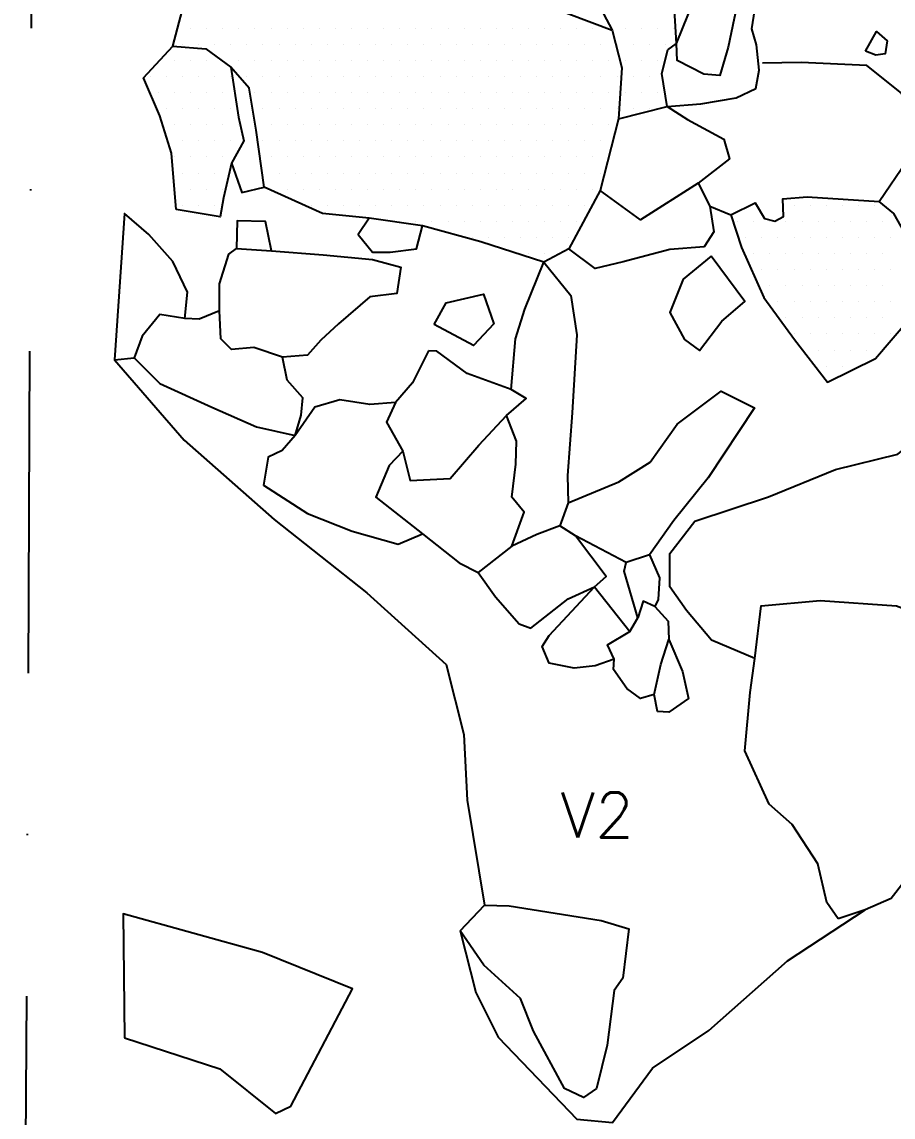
# Model space of a CAD drawing. Header units: metres. Extents: x -1494 to -1229, y -1520 to -1042.
# Drawn here: x -1494.4 to -1426.7, y -1332.1 to -1247 of the extents above; entities that cross this region are included whole.
import ezdxf

# ---------------------------------------------------------------- set-up
doc = ezdxf.new("R2010")
doc.units = ezdxf.units.M
doc.header["$LTSCALE"] = 25
doc.header["$MEASUREMENT"] = 0
doc.linetypes.add('STRICHPUNKTX2', pattern=[2, 1, -0.5, 0, -0.5])
doc.layers.get('0').update_dxf_attribs({"linetype": 'CONTINUOUS'})
for name, color, linetype in [('BEFUND', 1, 'CONTINUOUS'), ('BEFUNDSCHRAFF', 1, 'CONTINUOUS'), ('GRABUNGSGRENZE', 3, 'STRICHPUNKTX2'), ('STEINE', 4, 'CONTINUOUS'), ('STEINESCHRAFF', 4, 'CONTINUOUS')]:
    doc.layers.add(name, color=color, linetype=linetype)
doc.styles.get("Standard").update_dxf_attribs({"font": 'txt.shx'})

# ---------------------------------------------------------------- blocks, each defined once
blk = doc.blocks.new('*X3')
at = {"color": 0}
for p, q in [((-1481.25, -1247.5), (-1481.25, -1247.5)), ((-1480, -1247.5), (-1480, -1247.5)), ((-1478.75, -1247.5), (-1478.75, -1247.5)), ((-1477.5, -1247.5), (-1477.5, -1247.5)), ((-1476.25, -1247.5), (-1476.25, -1247.5)), ((-1475, -1247.5), (-1475, -1247.5)), ((-1473.75, -1247.5), (-1473.75, -1247.5)), ((-1472.5, -1247.5), (-1472.5, -1247.5)), ((-1471.25, -1247.5), (-1471.25, -1247.5)), ((-1470, -1247.5), (-1470, -1247.5)), ((-1468.75, -1247.5), (-1468.75, -1247.5)), ((-1467.5, -1247.5), (-1467.5, -1247.5)), ((-1466.25, -1247.5), (-1466.25, -1247.5)), ((-1465, -1247.5), (-1465, -1247.5)), ((-1463.75, -1247.5), (-1463.75, -1247.5)), ((-1462.5, -1247.5), (-1462.5, -1247.5)), ((-1461.25, -1247.5), (-1461.25, -1247.5)), ((-1460, -1247.5), (-1460, -1247.5)), ((-1458.75, -1247.5), (-1458.75, -1247.5)), ((-1457.5, -1247.5), (-1457.5, -1247.5)), ((-1456.25, -1247.5), (-1456.25, -1247.5)), ((-1455, -1247.5), (-1455, -1247.5)), ((-1453.75, -1247.5), (-1453.75, -1247.5)), ((-1452.5, -1247.5), (-1452.5, -1247.5)), ((-1451.25, -1247.5), (-1451.25, -1247.5)), ((-1450, -1247.5), (-1450, -1247.5)), ((-1447.5, -1247.5), (-1447.5, -1247.5)), ((-1446.25, -1247.5), (-1446.25, -1247.5)), ((-1445, -1247.5), (-1445, -1247.5)), ((-1443.75, -1247.5), (-1443.75, -1247.5)), ((-1481.875, -1248.75), (-1481.875, -1248.75)), ((-1480.625, -1248.75), (-1480.625, -1248.75)), ((-1479.375, -1248.75), (-1479.375, -1248.75)), ((-1478.125, -1248.75), (-1478.125, -1248.75)), ((-1476.875, -1248.75), (-1476.875, -1248.75)), ((-1475.625, -1248.75), (-1475.625, -1248.75)), ((-1474.375, -1248.75), (-1474.375, -1248.75)), ((-1473.125, -1248.75), (-1473.125, -1248.75)), ((-1471.875, -1248.75), (-1471.875, -1248.75)), ((-1470.625, -1248.75), (-1470.625, -1248.75)), ((-1469.375, -1248.75), (-1469.375, -1248.75)), ((-1468.125, -1248.75), (-1468.125, -1248.75)), ((-1466.875, -1248.75), (-1466.875, -1248.75)), ((-1465.625, -1248.75), (-1465.625, -1248.75)), ((-1464.375, -1248.75), (-1464.375, -1248.75)), ((-1463.125, -1248.75), (-1463.125, -1248.75)), ((-1461.875, -1248.75), (-1461.875, -1248.75)), ((-1460.625, -1248.75), (-1460.625, -1248.75)), ((-1459.375, -1248.75), (-1459.375, -1248.75)), ((-1458.125, -1248.75), (-1458.125, -1248.75)), ((-1456.875, -1248.75), (-1456.875, -1248.75)), ((-1455.625, -1248.75), (-1455.625, -1248.75)), ((-1454.375, -1248.75), (-1454.375, -1248.75)), ((-1453.125, -1248.75), (-1453.125, -1248.75)), ((-1451.875, -1248.75), (-1451.875, -1248.75)), ((-1450.625, -1248.75), (-1450.625, -1248.75)), ((-1449.375, -1248.75), (-1449.375, -1248.75)), ((-1448.125, -1248.75), (-1448.125, -1248.75)), ((-1446.875, -1248.75), (-1446.875, -1248.75)), ((-1445.625, -1248.75), (-1445.625, -1248.75)), ((-1444.375, -1248.75), (-1444.375, -1248.75)), ((-1482.5, -1250), (-1482.5, -1250)), ((-1481.25, -1250), (-1481.25, -1250)), ((-1480, -1250), (-1480, -1250)), ((-1478.75, -1250), (-1478.75, -1250)), ((-1477.5, -1250), (-1477.5, -1250)), ((-1476.25, -1250), (-1476.25, -1250)), ((-1475, -1250), (-1475, -1250)), ((-1473.75, -1250), (-1473.75, -1250)), ((-1472.5, -1250), (-1472.5, -1250)), ((-1471.25, -1250), (-1471.25, -1250)), ((-1470, -1250), (-1470, -1250)), ((-1468.75, -1250), (-1468.75, -1250)), ((-1467.5, -1250), (-1467.5, -1250)), ((-1466.25, -1250), (-1466.25, -1250)), ((-1465, -1250), (-1465, -1250)), ((-1463.75, -1250), (-1463.75, -1250)), ((-1462.5, -1250), (-1462.5, -1250)), ((-1461.25, -1250), (-1461.25, -1250)), ((-1460, -1250), (-1460, -1250)), ((-1458.75, -1250), (-1458.75, -1250)), ((-1457.5, -1250), (-1457.5, -1250)), ((-1456.25, -1250), (-1456.25, -1250)), ((-1455, -1250), (-1455, -1250)), ((-1453.75, -1250), (-1453.75, -1250)), ((-1452.5, -1250), (-1452.5, -1250)), ((-1451.25, -1250), (-1451.25, -1250)), ((-1450, -1250), (-1450, -1250)), ((-1448.75, -1250), (-1448.75, -1250)), ((-1447.5, -1250), (-1447.5, -1250)), ((-1446.25, -1250), (-1446.25, -1250)), ((-1445, -1250), (-1445, -1250)), ((-1484.375, -1251.25), (-1484.375, -1251.25)), ((-1483.125, -1251.25), (-1483.125, -1251.25)), ((-1481.875, -1251.25), (-1481.875, -1251.25)), ((-1480.625, -1251.25), (-1480.625, -1251.25)), ((-1479.375, -1251.25), (-1479.375, -1251.25)), ((-1478.125, -1251.25), (-1478.125, -1251.25)), ((-1476.875, -1251.25), (-1476.875, -1251.25)), ((-1475.625, -1251.25), (-1475.625, -1251.25)), ((-1474.375, -1251.25), (-1474.375, -1251.25)), ((-1473.125, -1251.25), (-1473.125, -1251.25)), ((-1471.875, -1251.25), (-1471.875, -1251.25)), ((-1470.625, -1251.25), (-1470.625, -1251.25)), ((-1469.375, -1251.25), (-1469.375, -1251.25)), ((-1468.125, -1251.25), (-1468.125, -1251.25)), ((-1466.875, -1251.25), (-1466.875, -1251.25)), ((-1465.625, -1251.25), (-1465.625, -1251.25)), ((-1464.375, -1251.25), (-1464.375, -1251.25)), ((-1463.125, -1251.25), (-1463.125, -1251.25)), ((-1461.875, -1251.25), (-1461.875, -1251.25)), ((-1460.625, -1251.25), (-1460.625, -1251.25)), ((-1459.375, -1251.25), (-1459.375, -1251.25)), ((-1458.125, -1251.25), (-1458.125, -1251.25)), ((-1456.875, -1251.25), (-1456.875, -1251.25)), ((-1455.625, -1251.25), (-1455.625, -1251.25)), ((-1454.375, -1251.25), (-1454.375, -1251.25)), ((-1453.125, -1251.25), (-1453.125, -1251.25)), ((-1451.875, -1251.25), (-1451.875, -1251.25)), ((-1450.625, -1251.25), (-1450.625, -1251.25)), ((-1449.375, -1251.25), (-1449.375, -1251.25)), ((-1448.125, -1251.25), (-1448.125, -1251.25)), ((-1446.875, -1251.25), (-1446.875, -1251.25)), ((-1445.625, -1251.25), (-1445.625, -1251.25)), ((-1483.75, -1252.5), (-1483.75, -1252.5)), ((-1482.5, -1252.5), (-1482.5, -1252.5)), ((-1481.25, -1252.5), (-1481.25, -1252.5)), ((-1480, -1252.5), (-1480, -1252.5)), ((-1478.75, -1252.5), (-1478.75, -1252.5)), ((-1476.25, -1252.5), (-1476.25, -1252.5)), ((-1475, -1252.5), (-1475, -1252.5)), ((-1473.75, -1252.5), (-1473.75, -1252.5)), ((-1472.5, -1252.5), (-1472.5, -1252.5)), ((-1471.25, -1252.5), (-1471.25, -1252.5)), ((-1470, -1252.5), (-1470, -1252.5)), ((-1468.75, -1252.5), (-1468.75, -1252.5)), ((-1467.5, -1252.5), (-1467.5, -1252.5)), ((-1466.25, -1252.5), (-1466.25, -1252.5)), ((-1465, -1252.5), (-1465, -1252.5)), ((-1463.75, -1252.5), (-1463.75, -1252.5)), ((-1462.5, -1252.5), (-1462.5, -1252.5)), ((-1461.25, -1252.5), (-1461.25, -1252.5)), ((-1460, -1252.5), (-1460, -1252.5)), ((-1458.75, -1252.5), (-1458.75, -1252.5)), ((-1457.5, -1252.5), (-1457.5, -1252.5)), ((-1456.25, -1252.5), (-1456.25, -1252.5)), ((-1455, -1252.5), (-1455, -1252.5)), ((-1453.75, -1252.5), (-1453.75, -1252.5)), ((-1452.5, -1252.5), (-1452.5, -1252.5)), ((-1451.25, -1252.5), (-1451.25, -1252.5)), ((-1450, -1252.5), (-1450, -1252.5)), ((-1448.75, -1252.5), (-1448.75, -1252.5)), ((-1447.5, -1252.5), (-1447.5, -1252.5)), ((-1446.25, -1252.5), (-1446.25, -1252.5)), ((-1445, -1252.5), (-1445, -1252.5)), ((-1483.125, -1253.75), (-1483.125, -1253.75)), ((-1481.875, -1253.75), (-1481.875, -1253.75)), ((-1480.625, -1253.75), (-1480.625, -1253.75)), ((-1479.375, -1253.75), (-1479.375, -1253.75)), ((-1478.125, -1253.75), (-1478.125, -1253.75)), ((-1475.625, -1253.75), (-1475.625, -1253.75)), ((-1474.375, -1253.75), (-1474.375, -1253.75)), ((-1473.125, -1253.75), (-1473.125, -1253.75)), ((-1471.875, -1253.75), (-1471.875, -1253.75)), ((-1470.625, -1253.75), (-1470.625, -1253.75)), ((-1469.375, -1253.75), (-1469.375, -1253.75)), ((-1468.125, -1253.75), (-1468.125, -1253.75)), ((-1466.875, -1253.75), (-1466.875, -1253.75)), ((-1465.625, -1253.75), (-1465.625, -1253.75)), ((-1464.375, -1253.75), (-1464.375, -1253.75)), ((-1463.125, -1253.75), (-1463.125, -1253.75)), ((-1461.875, -1253.75), (-1461.875, -1253.75)), ((-1460.625, -1253.75), (-1460.625, -1253.75)), ((-1459.375, -1253.75), (-1459.375, -1253.75)), ((-1458.125, -1253.75), (-1458.125, -1253.75)), ((-1456.875, -1253.75), (-1456.875, -1253.75)), ((-1455.625, -1253.75), (-1455.625, -1253.75)), ((-1454.375, -1253.75), (-1454.375, -1253.75)), ((-1453.125, -1253.75), (-1453.125, -1253.75)), ((-1451.875, -1253.75), (-1451.875, -1253.75)), ((-1450.625, -1253.75), (-1450.625, -1253.75)), ((-1449.375, -1253.75), (-1449.375, -1253.75)), ((-1448.125, -1253.75), (-1448.125, -1253.75)), ((-1446.875, -1253.75), (-1446.875, -1253.75)), ((-1445.625, -1253.75), (-1445.625, -1253.75)), ((-1482.5, -1255), (-1482.5, -1255)), ((-1481.25, -1255), (-1481.25, -1255)), ((-1480, -1255), (-1480, -1255)), ((-1478.75, -1255), (-1478.75, -1255)), ((-1477.5, -1255), (-1477.5, -1255)), ((-1475, -1255), (-1475, -1255)), ((-1473.75, -1255), (-1473.75, -1255)), ((-1472.5, -1255), (-1472.5, -1255)), ((-1471.25, -1255), (-1471.25, -1255)), ((-1470, -1255), (-1470, -1255)), ((-1468.75, -1255), (-1468.75, -1255)), ((-1467.5, -1255), (-1467.5, -1255)), ((-1466.25, -1255), (-1466.25, -1255)), ((-1465, -1255), (-1465, -1255)), ((-1463.75, -1255), (-1463.75, -1255)), ((-1462.5, -1255), (-1462.5, -1255)), ((-1461.25, -1255), (-1461.25, -1255)), ((-1460, -1255), (-1460, -1255)), ((-1458.75, -1255), (-1458.75, -1255)), ((-1457.5, -1255), (-1457.5, -1255)), ((-1456.25, -1255), (-1456.25, -1255)), ((-1455, -1255), (-1455, -1255)), ((-1453.75, -1255), (-1453.75, -1255)), ((-1452.5, -1255), (-1452.5, -1255)), ((-1451.25, -1255), (-1451.25, -1255)), ((-1450, -1255), (-1450, -1255)), ((-1448.75, -1255), (-1448.75, -1255)), ((-1481.875, -1256.25), (-1481.875, -1256.25)), ((-1480.625, -1256.25), (-1480.625, -1256.25)), ((-1479.375, -1256.25), (-1479.375, -1256.25)), ((-1478.125, -1256.25), (-1478.125, -1256.25)), ((-1475.625, -1256.25), (-1475.625, -1256.25)), ((-1474.375, -1256.25), (-1474.375, -1256.25)), ((-1473.125, -1256.25), (-1473.125, -1256.25)), ((-1471.875, -1256.25), (-1471.875, -1256.25)), ((-1470.625, -1256.25), (-1470.625, -1256.25)), ((-1469.375, -1256.25), (-1469.375, -1256.25)), ((-1468.125, -1256.25), (-1468.125, -1256.25)), ((-1466.875, -1256.25), (-1466.875, -1256.25)), ((-1465.625, -1256.25), (-1465.625, -1256.25)), ((-1464.375, -1256.25), (-1464.375, -1256.25)), ((-1463.125, -1256.25), (-1463.125, -1256.25)), ((-1461.875, -1256.25), (-1461.875, -1256.25)), ((-1460.625, -1256.25), (-1460.625, -1256.25)), ((-1459.375, -1256.25), (-1459.375, -1256.25)), ((-1458.125, -1256.25), (-1458.125, -1256.25)), ((-1456.875, -1256.25), (-1456.875, -1256.25)), ((-1455.625, -1256.25), (-1455.625, -1256.25)), ((-1454.375, -1256.25), (-1454.375, -1256.25)), ((-1453.125, -1256.25), (-1453.125, -1256.25)), ((-1451.875, -1256.25), (-1451.875, -1256.25)), ((-1450.625, -1256.25), (-1450.625, -1256.25)), ((-1449.375, -1256.25), (-1449.375, -1256.25)), ((-1482.5, -1257.5), (-1482.5, -1257.5)), ((-1481.25, -1257.5), (-1481.25, -1257.5)), ((-1480, -1257.5), (-1480, -1257.5)), ((-1478.75, -1257.5), (-1478.75, -1257.5)), ((-1475, -1257.5), (-1475, -1257.5)), ((-1473.75, -1257.5), (-1473.75, -1257.5)), ((-1472.5, -1257.5), (-1472.5, -1257.5)), ((-1471.25, -1257.5), (-1471.25, -1257.5)), ((-1470, -1257.5), (-1470, -1257.5)), ((-1468.75, -1257.5), (-1468.75, -1257.5)), ((-1467.5, -1257.5), (-1467.5, -1257.5)), ((-1466.25, -1257.5), (-1466.25, -1257.5)), ((-1465, -1257.5), (-1465, -1257.5)), ((-1463.75, -1257.5), (-1463.75, -1257.5)), ((-1462.5, -1257.5), (-1462.5, -1257.5)), ((-1461.25, -1257.5), (-1461.25, -1257.5)), ((-1460, -1257.5), (-1460, -1257.5)), ((-1458.75, -1257.5), (-1458.75, -1257.5)), ((-1457.5, -1257.5), (-1457.5, -1257.5)), ((-1456.25, -1257.5), (-1456.25, -1257.5)), ((-1455, -1257.5), (-1455, -1257.5)), ((-1453.75, -1257.5), (-1453.75, -1257.5)), ((-1452.5, -1257.5), (-1452.5, -1257.5)), ((-1451.25, -1257.5), (-1451.25, -1257.5)), ((-1450, -1257.5), (-1450, -1257.5)), ((-1481.875, -1258.75), (-1481.875, -1258.75)), ((-1480.625, -1258.75), (-1480.625, -1258.75)), ((-1479.375, -1258.75), (-1479.375, -1258.75)), ((-1475.625, -1258.75), (-1475.625, -1258.75)), ((-1474.375, -1258.75), (-1474.375, -1258.75)), ((-1473.125, -1258.75), (-1473.125, -1258.75)), ((-1471.875, -1258.75), (-1471.875, -1258.75)), ((-1470.625, -1258.75), (-1470.625, -1258.75)), ((-1469.375, -1258.75), (-1469.375, -1258.75)), ((-1468.125, -1258.75), (-1468.125, -1258.75)), ((-1466.875, -1258.75), (-1466.875, -1258.75)), ((-1465.625, -1258.75), (-1465.625, -1258.75)), ((-1464.375, -1258.75), (-1464.375, -1258.75)), ((-1463.125, -1258.75), (-1463.125, -1258.75)), ((-1461.875, -1258.75), (-1461.875, -1258.75)), ((-1460.625, -1258.75), (-1460.625, -1258.75)), ((-1459.375, -1258.75), (-1459.375, -1258.75)), ((-1458.125, -1258.75), (-1458.125, -1258.75)), ((-1456.875, -1258.75), (-1456.875, -1258.75)), ((-1455.625, -1258.75), (-1455.625, -1258.75)), ((-1454.375, -1258.75), (-1454.375, -1258.75)), ((-1453.125, -1258.75), (-1453.125, -1258.75)), ((-1451.875, -1258.75), (-1451.875, -1258.75)), ((-1450.625, -1258.75), (-1450.625, -1258.75)), ((-1449.375, -1258.75), (-1449.375, -1258.75)), ((-1481.25, -1260), (-1481.25, -1260)), ((-1480, -1260), (-1480, -1260)), ((-1478.75, -1260), (-1478.75, -1260)), ((-1475, -1260), (-1475, -1260)), ((-1473.75, -1260), (-1473.75, -1260)), ((-1472.5, -1260), (-1472.5, -1260)), ((-1471.25, -1260), (-1471.25, -1260)), ((-1470, -1260), (-1470, -1260)), ((-1468.75, -1260), (-1468.75, -1260)), ((-1467.5, -1260), (-1467.5, -1260)), ((-1466.25, -1260), (-1466.25, -1260)), ((-1465, -1260), (-1465, -1260)), ((-1463.75, -1260), (-1463.75, -1260)), ((-1462.5, -1260), (-1462.5, -1260)), ((-1461.25, -1260), (-1461.25, -1260)), ((-1460, -1260), (-1460, -1260)), ((-1458.75, -1260), (-1458.75, -1260)), ((-1457.5, -1260), (-1457.5, -1260)), ((-1456.25, -1260), (-1456.25, -1260)), ((-1455, -1260), (-1455, -1260)), ((-1453.75, -1260), (-1453.75, -1260)), ((-1452.5, -1260), (-1452.5, -1260)), ((-1451.25, -1260), (-1451.25, -1260)), ((-1450, -1260), (-1450, -1260)), ((-1481.875, -1261.25), (-1481.875, -1261.25)), ((-1480.625, -1261.25), (-1480.625, -1261.25)), ((-1479.375, -1261.25), (-1479.375, -1261.25)), ((-1471.875, -1261.25), (-1471.875, -1261.25)), ((-1470.625, -1261.25), (-1470.625, -1261.25)), ((-1469.375, -1261.25), (-1469.375, -1261.25)), ((-1468.125, -1261.25), (-1468.125, -1261.25)), ((-1466.875, -1261.25), (-1466.875, -1261.25)), ((-1465.625, -1261.25), (-1465.625, -1261.25)), ((-1464.375, -1261.25), (-1464.375, -1261.25)), ((-1463.125, -1261.25), (-1463.125, -1261.25)), ((-1461.875, -1261.25), (-1461.875, -1261.25)), ((-1460.625, -1261.25), (-1460.625, -1261.25)), ((-1459.375, -1261.25), (-1459.375, -1261.25)), ((-1458.125, -1261.25), (-1458.125, -1261.25)), ((-1456.875, -1261.25), (-1456.875, -1261.25)), ((-1455.625, -1261.25), (-1455.625, -1261.25)), ((-1454.375, -1261.25), (-1454.375, -1261.25)), ((-1453.125, -1261.25), (-1453.125, -1261.25)), ((-1451.875, -1261.25), (-1451.875, -1261.25)), ((-1450.625, -1261.25), (-1450.625, -1261.25)), ((-1434.375, -1261.25), (-1434.375, -1261.25)), ((-1433.125, -1261.25), (-1433.125, -1261.25)), ((-1431.875, -1261.25), (-1431.875, -1261.25)), ((-1430.625, -1261.25), (-1430.625, -1261.25)), ((-1429.375, -1261.25), (-1429.375, -1261.25)), ((-1428.125, -1261.25), (-1428.125, -1261.25)), ((-1465, -1262.5), (-1465, -1262.5)), ((-1463.75, -1262.5), (-1463.75, -1262.5)), ((-1462.5, -1262.5), (-1462.5, -1262.5)), ((-1461.25, -1262.5), (-1461.25, -1262.5)), ((-1460, -1262.5), (-1460, -1262.5)), ((-1458.75, -1262.5), (-1458.75, -1262.5)), ((-1457.5, -1262.5), (-1457.5, -1262.5)), ((-1456.25, -1262.5), (-1456.25, -1262.5)), ((-1455, -1262.5), (-1455, -1262.5)), ((-1453.75, -1262.5), (-1453.75, -1262.5)), ((-1452.5, -1262.5), (-1452.5, -1262.5)), ((-1451.25, -1262.5), (-1451.25, -1262.5)), ((-1438.75, -1262.5), (-1438.75, -1262.5)), ((-1437.5, -1262.5), (-1437.5, -1262.5)), ((-1436.25, -1262.5), (-1436.25, -1262.5)), ((-1435, -1262.5), (-1435, -1262.5)), ((-1433.75, -1262.5), (-1433.75, -1262.5)), ((-1432.5, -1262.5), (-1432.5, -1262.5)), ((-1431.25, -1262.5), (-1431.25, -1262.5)), ((-1430, -1262.5), (-1430, -1262.5)), ((-1428.75, -1262.5), (-1428.75, -1262.5)), ((-1427.5, -1262.5), (-1427.5, -1262.5)), ((-1459.375, -1263.75), (-1459.375, -1263.75)), ((-1458.125, -1263.75), (-1458.125, -1263.75)), ((-1456.875, -1263.75), (-1456.875, -1263.75)), ((-1455.625, -1263.75), (-1455.625, -1263.75)), ((-1454.375, -1263.75), (-1454.375, -1263.75)), ((-1453.125, -1263.75), (-1453.125, -1263.75)), ((-1451.875, -1263.75), (-1451.875, -1263.75)), ((-1438.125, -1263.75), (-1438.125, -1263.75)), ((-1436.875, -1263.75), (-1436.875, -1263.75)), ((-1435.625, -1263.75), (-1435.625, -1263.75)), ((-1434.375, -1263.75), (-1434.375, -1263.75)), ((-1433.125, -1263.75), (-1433.125, -1263.75)), ((-1431.875, -1263.75), (-1431.875, -1263.75)), ((-1430.625, -1263.75), (-1430.625, -1263.75)), ((-1429.375, -1263.75), (-1429.375, -1263.75)), ((-1428.125, -1263.75), (-1428.125, -1263.75)), ((-1426.875, -1263.75), (-1426.875, -1263.75)), ((-1455, -1265), (-1455, -1265)), ((-1453.75, -1265), (-1453.75, -1265)), ((-1437.5, -1265), (-1437.5, -1265)), ((-1436.25, -1265), (-1436.25, -1265)), ((-1435, -1265), (-1435, -1265)), ((-1433.75, -1265), (-1433.75, -1265)), ((-1432.5, -1265), (-1432.5, -1265)), ((-1431.25, -1265), (-1431.25, -1265)), ((-1430, -1265), (-1430, -1265)), ((-1428.75, -1265), (-1428.75, -1265)), ((-1427.5, -1265), (-1427.5, -1265)), ((-1436.875, -1266.25), (-1436.875, -1266.25)), ((-1435.625, -1266.25), (-1435.625, -1266.25)), ((-1434.375, -1266.25), (-1434.375, -1266.25)), ((-1433.125, -1266.25), (-1433.125, -1266.25)), ((-1431.875, -1266.25), (-1431.875, -1266.25)), ((-1430.625, -1266.25), (-1430.625, -1266.25)), ((-1429.375, -1266.25), (-1429.375, -1266.25)), ((-1428.125, -1266.25), (-1428.125, -1266.25)), ((-1426.875, -1266.25), (-1426.875, -1266.25)), ((-1436.25, -1267.5), (-1436.25, -1267.5)), ((-1435, -1267.5), (-1435, -1267.5)), ((-1433.75, -1267.5), (-1433.75, -1267.5)), ((-1432.5, -1267.5), (-1432.5, -1267.5)), ((-1431.25, -1267.5), (-1431.25, -1267.5)), ((-1430, -1267.5), (-1430, -1267.5)), ((-1428.75, -1267.5), (-1428.75, -1267.5)), ((-1427.5, -1267.5), (-1427.5, -1267.5)), ((-1435.625, -1268.75), (-1435.625, -1268.75)), ((-1434.375, -1268.75), (-1434.375, -1268.75)), ((-1433.125, -1268.75), (-1433.125, -1268.75)), ((-1431.875, -1268.75), (-1431.875, -1268.75)), ((-1430.625, -1268.75), (-1430.625, -1268.75)), ((-1429.375, -1268.75), (-1429.375, -1268.75)), ((-1428.125, -1268.75), (-1428.125, -1268.75)), ((-1426.875, -1268.75), (-1426.875, -1268.75)), ((-1435, -1270), (-1435, -1270)), ((-1433.75, -1270), (-1433.75, -1270)), ((-1432.5, -1270), (-1432.5, -1270)), ((-1431.25, -1270), (-1431.25, -1270)), ((-1430, -1270), (-1430, -1270)), ((-1428.75, -1270), (-1428.75, -1270)), ((-1427.5, -1270), (-1427.5, -1270)), ((-1434.375, -1271.25), (-1434.375, -1271.25)), ((-1433.125, -1271.25), (-1433.125, -1271.25)), ((-1431.875, -1271.25), (-1431.875, -1271.25)), ((-1430.625, -1271.25), (-1430.625, -1271.25)), ((-1429.375, -1271.25), (-1429.375, -1271.25)), ((-1428.125, -1271.25), (-1428.125, -1271.25)), ((-1426.875, -1271.25), (-1426.875, -1271.25)), ((-1432.5, -1272.5), (-1432.5, -1272.5)), ((-1431.25, -1272.5), (-1431.25, -1272.5)), ((-1430, -1272.5), (-1430, -1272.5)), ((-1428.75, -1272.5), (-1428.75, -1272.5)), ((-1427.5, -1272.5), (-1427.5, -1272.5)), ((-1431.875, -1273.75), (-1431.875, -1273.75)), ((-1430.625, -1273.75), (-1430.625, -1273.75)), ((-1429.375, -1273.75), (-1429.375, -1273.75))]:
    blk.add_line(p, q, dxfattribs=at)

msp = doc.modelspace()

# ---------------------------------------------------------------- linework, layer by layer
at = {"layer": 'BEFUND'}
for points in [[(-1487.154, -1273.271), (-1481.747, -1279.49), (-1474.759, -1285.658), (-1467.567, -1291.367), (-1461.395, -1296.923), (-1460.016, -1302.378), (-1459.76, -1307.477), (-1458.431, -1315.636)], [(-1460.317, -1317.625), (-1459.092, -1322.418), (-1457.357, -1325.885), (-1451.236, -1332.256), (-1448.482, -1332.511), (-1445.373, -1328.277), (-1440.989, -1325.369), (-1434.872, -1319.962), (-1428.856, -1315.983)]]:
    msp.add_lwpolyline(points, dxfattribs=at)
at = {"layer": 'GRABUNGSGRENZE'}
msp.add_lwpolyline([(-1251.184, -1519.84), (-1494.353, -1397.795), (-1492.579, -1041.974)], dxfattribs=at)
at = {"layer": 'STEINE'}
for points in [[(-1444.225, -1253.574), (-1444.634, -1251.025), (-1444.176, -1249.189), (-1443.513, -1248.679), (-1443.718, -1245.16), (-1442.088, -1241.284), (-1447.391, -1239.501), (-1448.97, -1244.856), (-1449.174, -1246.386), (-1448.51, -1247.66)], [(-1444.225, -1253.574), (-1441.625, -1253.369), (-1438.871, -1252.909), (-1437.342, -1252.195), (-1437.087, -1250.767), (-1437.292, -1248.778), (-1437.649, -1247.555), (-1437.293, -1245.209), (-1438.11, -1242.66), (-1439.026, -1246.739), (-1439.484, -1248.983), (-1440.147, -1251.176), (-1441.37, -1251.074), (-1443.462, -1250.004), (-1443.513, -1248.679), (-1442.137, -1245.262), (-1441.73, -1242.304), (-1440.915, -1240.672), (-1439.589, -1240.774), (-1438.11, -1242.66)], [(-1482.624, -1248.895), (-1481.911, -1246.142), (-1481.809, -1244.765), (-1479.26, -1243.489), (-1477.628, -1244.152), (-1476.404, -1243.59), (-1474.058, -1244.66), (-1470.438, -1245.577), (-1467.123, -1245.372)], [(-1461.311, -1243.33), (-1459.016, -1244.757), (-1455.293, -1245.113), (-1451.876, -1246.387), (-1448.51, -1247.66), (-1447.745, -1250.567), (-1447.998, -1254.544), (-1449.424, -1260.103), (-1451.87, -1264.642), (-1453.808, -1265.662), (-1458.703, -1264.083), (-1463.242, -1262.861), (-1467.373, -1262.25), (-1470.993, -1261.894), (-1475.532, -1259.856)], [(-1428.827, -1249.286), (-1427.961, -1247.756), (-1427.145, -1248.469), (-1427.297, -1249.489), (-1428.011, -1249.591), (-1428.827, -1249.286)], [(-1482.364, -1261.592), (-1482.723, -1257.207), (-1483.642, -1254.301), (-1484.917, -1251.344), (-1482.624, -1248.895), (-1480.074, -1249.099), (-1478.136, -1250.526), (-1477.523, -1254.401), (-1477.114, -1256.236), (-1478.082, -1257.97), (-1478.693, -1260.673), (-1478.948, -1262.152), (-1482.364, -1261.592)], [(-1475.532, -1259.856), (-1476.145, -1255.42), (-1476.707, -1252.157), (-1478.136, -1250.526)], [(-1441.827, -1259.539), (-1440.908, -1261.324), (-1439.276, -1261.986), (-1437.39, -1261.067), (-1436.676, -1262.291), (-1435.86, -1262.495), (-1435.197, -1262.138), (-1435.248, -1260.761), (-1433.362, -1260.607), (-1427.752, -1260.962), (-1425.612, -1257.8), (-1424.49, -1256.474), (-1426.021, -1252.548), (-1428.725, -1250.407), (-1433.824, -1250.154), (-1436.833, -1250.206)], [(-1447.998, -1254.544), (-1444.225, -1253.574), (-1442.644, -1254.593), (-1439.839, -1256.122), (-1439.38, -1257.652), (-1441.827, -1259.539), (-1446.313, -1262.396), (-1449.424, -1260.103)], [(-1478.082, -1257.97), (-1477.266, -1260.265), (-1475.532, -1259.856)], [(-1440.908, -1261.324), (-1440.602, -1263.312), (-1441.366, -1264.485), (-1444.018, -1264.69), (-1447.638, -1265.66), (-1449.83, -1266.171), (-1451.87, -1264.642)], [(-1439.276, -1261.986), (-1438.46, -1264.535), (-1436.724, -1268.41), (-1434.327, -1271.673), (-1431.776, -1274.986), (-1428.054, -1273.149), (-1425.455, -1270.14), (-1423.977, -1267.896), (-1424.794, -1265.143), (-1426.63, -1261.88), (-1427.752, -1260.962)], [(-1481.699, -1270.057), (-1481.495, -1268.017), (-1482.618, -1265.621), (-1484.505, -1263.531), (-1486.393, -1261.9), (-1487.154, -1273.271), (-1485.624, -1273.118)], [(-1474.969, -1264.802), (-1475.429, -1262.508), (-1477.622, -1262.458), (-1477.672, -1264.599)], [(-1467.373, -1262.25), (-1468.239, -1263.525), (-1467.117, -1264.902), (-1465.74, -1264.901), (-1463.7, -1264.646), (-1463.242, -1262.861)], [(-1474.1, -1273.063), (-1476.344, -1272.299), (-1478.077, -1272.452), (-1478.894, -1271.637), (-1478.996, -1269.444), (-1478.997, -1267.353), (-1478.284, -1265.058), (-1477.672, -1264.599), (-1474.969, -1264.802), (-1470.941, -1265.107), (-1467.117, -1265.463), (-1464.924, -1266.074), (-1465.229, -1268.114), (-1467.32, -1268.369), (-1469.766, -1270.461), (-1471.143, -1271.736), (-1472.162, -1272.909), (-1474.1, -1273.063)], [(-1456.354, -1275.555), (-1455.998, -1271.629), (-1455.285, -1269.334), (-1453.808, -1265.662)], [(-1453.808, -1265.662), (-1451.716, -1268.262), (-1451.256, -1271.321), (-1451.611, -1277.39), (-1451.966, -1282.234), (-1451.915, -1284.376), (-1452.577, -1286.16)], [(-1440.805, -1265.199), (-1442.997, -1266.984), (-1444.016, -1269.585), (-1442.893, -1271.676), (-1441.72, -1272.542), (-1439.987, -1270.247), (-1438.203, -1268.717), (-1440.805, -1265.199)], [(-1462.322, -1270.509), (-1461.404, -1268.826), (-1458.498, -1268.162), (-1457.681, -1270.457), (-1459.262, -1272.14), (-1462.322, -1270.509)], [(-1478.996, -1269.444), (-1480.577, -1270.107), (-1481.699, -1270.057), (-1483.636, -1269.751), (-1485.013, -1271.435), (-1485.624, -1273.118), (-1483.635, -1275.106), (-1479.606, -1276.94), (-1476.138, -1278.468), (-1473.129, -1279.13), (-1472.671, -1277.549), (-1472.518, -1276.224), (-1473.742, -1274.847), (-1474.1, -1273.063)], [(-1462.78, -1272.549), (-1464.003, -1275.048), (-1465.328, -1276.578), (-1466.042, -1278.108), (-1464.766, -1280.351), (-1464.204, -1282.646), (-1461.094, -1282.492), (-1458.851, -1279.891), (-1456.71, -1277.595), (-1455.181, -1276.269), (-1456.354, -1275.555), (-1459.771, -1274.333), (-1462.117, -1272.6), (-1462.78, -1272.549)], [(-1451.915, -1284.376), (-1447.989, -1282.742), (-1445.542, -1281.212), (-1443.452, -1278.254), (-1440.037, -1275.703), (-1437.436, -1276.977), (-1441.054, -1282.434), (-1443.705, -1285.75), (-1445.59, -1288.402), (-1447.426, -1289.014), (-1451.353, -1286.925)], [(-1465.328, -1276.578), (-1467.317, -1276.732), (-1469.663, -1276.376), (-1471.6, -1276.937), (-1473.129, -1279.13), (-1474.148, -1280.304), (-1475.219, -1280.814), (-1475.575, -1283.007), (-1472.158, -1285.198), (-1468.69, -1286.574), (-1465.121, -1287.592), (-1463.234, -1286.776)], [(-1456.299, -1287.742), (-1455.331, -1285.091), (-1456.3, -1283.918), (-1455.995, -1281.368), (-1455.945, -1279.584), (-1456.71, -1277.595)], [(-1437.429, -1296.456), (-1440.795, -1295.029), (-1442.733, -1292.735), (-1444.009, -1290.9), (-1444.01, -1288.299), (-1442.073, -1285.8), (-1436.362, -1283.911), (-1431.162, -1281.768), (-1426.318, -1280.594), (-1423.158, -1277.992), (-1420.404, -1277.685), (-1418.262, -1278.755), (-1418.363, -1283.039), (-1418.515, -1285.282)], [(-1464.766, -1280.351), (-1465.836, -1281.474), (-1466.855, -1283.922), (-1463.234, -1286.776), (-1460.378, -1289.019), (-1458.899, -1289.783)], [(-1458.899, -1289.783), (-1457.572, -1291.669), (-1455.736, -1293.759), (-1454.818, -1294.116), (-1451.912, -1291.82), (-1449.873, -1290.902), (-1448.955, -1290.086), (-1451.353, -1286.925), (-1452.577, -1286.16), (-1454.362, -1286.824), (-1456.299, -1287.742), (-1458.899, -1289.783)], [(-1445.59, -1288.402), (-1444.825, -1290.186), (-1444.926, -1291.869), (-1445.181, -1292.43), (-1444.161, -1293.551), (-1444.109, -1294.979), (-1443.038, -1297.477), (-1442.578, -1299.568), (-1444.108, -1300.639), (-1444.974, -1300.589), (-1445.23, -1299.263), (-1446.301, -1299.569), (-1447.372, -1298.805), (-1448.392, -1297.326), (-1448.341, -1296.51), (-1449.82, -1297.021), (-1451.452, -1297.225), (-1453.389, -1296.818), (-1453.951, -1295.543), (-1453.39, -1294.676), (-1449.873, -1290.902), (-1447.118, -1294.368), (-1446.507, -1293.297), (-1447.579, -1289.677), (-1447.426, -1289.014)], [(-1445.181, -1292.43), (-1446.099, -1292.022), (-1446.507, -1293.297)], [(-1430.946, -1316.697), (-1431.814, -1315.423), (-1432.529, -1312.415), (-1434.518, -1309.356), (-1436.304, -1307.776), (-1438.192, -1303.646), (-1437.785, -1299.107), (-1437.429, -1296.456), (-1436.921, -1292.376), (-1432.331, -1291.967), (-1426.416, -1292.373), (-1422.234, -1293.952), (-1419.786, -1295.991), (-1418.306, -1299.866), (-1419.223, -1303.13), (-1421.72, -1308.536), (-1426.817, -1315.115), (-1428.856, -1315.983), (-1430.946, -1316.697)], [(-1448.341, -1296.51), (-1448.852, -1295.389), (-1447.118, -1294.368)], [(-1445.23, -1299.263), (-1444.721, -1296.917), (-1444.109, -1294.979)], [(-1460.317, -1317.625), (-1458.431, -1315.636), (-1456.494, -1315.686), (-1449.354, -1316.805), (-1447.213, -1317.468), (-1447.67, -1321.292), (-1448.333, -1322.261), (-1448.892, -1326.494), (-1449.707, -1329.859), (-1450.727, -1330.574), (-1452.206, -1329.86), (-1454.604, -1325.425), (-1455.624, -1322.875), (-1458.481, -1320.276), (-1460.317, -1317.625)], [(-1486.371, -1325.945), (-1478.977, -1328.339), (-1474.641, -1331.805), (-1473.469, -1331.244), (-1468.678, -1322.115), (-1475.665, -1319.313), (-1486.477, -1316.308), (-1486.371, -1325.945)]]:
    msp.add_lwpolyline(points, dxfattribs=at)

# ---------------------------------------------------------------- block references
at = {"layer": 'STEINESCHRAFF'}
msp.add_blockref('*X3', (0, 0), dxfattribs=at)

# ---------------------------------------------------------------- texts
at = {"layer": 'BEFUNDSCHRAFF'}
msp.add_text('V2', height=3.5, dxfattribs=at).set_placement((-1452.52, -1310.366))

doc.saveas('drawing.dxf')
